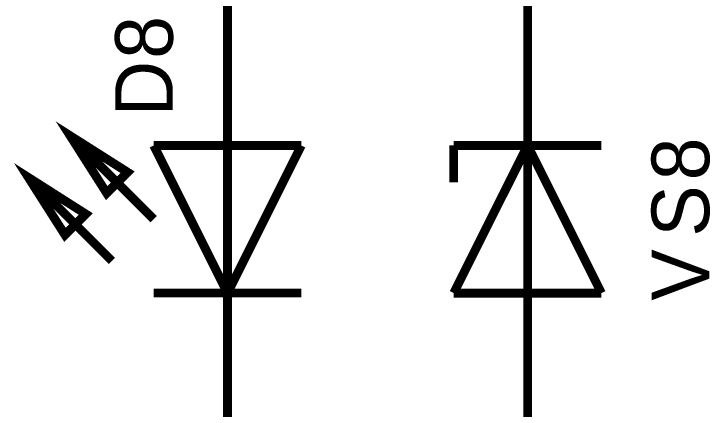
# Model space of a CAD drawing. Header units: millimetres. Extents: x 0 to 20.9, y 0 to 9.5.
# Drawn here: x 2.715 to 3.643, y 6.45 to 6.977 of the extents above; entities that cross this region are included whole.
import ezdxf

# ---------------------------------------------------------------- set-up
doc = ezdxf.new("R2010")
doc.units = ezdxf.units.MM
doc.header["$MEASUREMENT"] = 0
doc.layers.add('Sheet', color=255, linetype='Continuous')

msp = doc.modelspace()

# ---------------------------------------------------------------- linework, layer by layer
at = {"layer": 'Sheet', "const_width": 0.0118}
for points in [[(3.4001, 6.89997), (3.4001, 7.00627), (3.00006, 7.00627), (3.00006, 6.89997)], [(3.00006, 6.8015), (3.00006, 6.89997)], [(3.4001, 6.8015), (3.4001, 6.89997)], [(2.9017, 6.70313), (2.79028, 6.81445)], [(2.83904, 6.7379), (2.79028, 6.81445)], [(2.86692, 6.76578), (2.79028, 6.81445)], [(2.9017, 6.8015), (3.09853, 6.8015)], [(2.9017, 6.8015), (3.00006, 6.60466)], [(3.09853, 6.8015), (3.00006, 6.60466)], [(3.00006, 6.60466), (3.00006, 6.8015)], [(3.49857, 6.8015), (3.30163, 6.8015)], [(3.30163, 6.60466), (3.4001, 6.8015)], [(3.30163, 6.8015), (3.30163, 6.75231)], [(3.4001, 6.60466), (3.4001, 6.8015)], [(3.40021, 6.8015), (3.49857, 6.60456)], [(2.84604, 6.64747), (2.73462, 6.75879)], [(2.81116, 6.71002), (2.73462, 6.75879)], [(2.78338, 6.68225), (2.73462, 6.75879)], [(2.9017, 6.60466), (3.09853, 6.60466)], [(3.00006, 6.60466), (3.00006, 6.50629)], [(3.49857, 6.60456), (3.30163, 6.60456)], [(3.4001, 6.60466), (3.4001, 6.50629)], [(3.4001, 6.50629), (3.4001, 6.39999), (3.00006, 6.39999)], [(3.00006, 6.50629), (3.00006, 6.39999), (3.00006, 6.29995)]]:
    msp.add_lwpolyline(points, dxfattribs=at)
at = {"layer": 'Sheet'}
for points, const_width in [([(2.79028, 6.81445), (2.83904, 6.7379), (2.86682, 6.76578), (2.79028, 6.81445)], 0.0118), ([(2.79028, 6.81445), (2.83904, 6.7379), (2.86682, 6.76578), (2.79028, 6.81445)], 0.0039), ([(2.73462, 6.75879), (2.78338, 6.68225), (2.81116, 6.71002), (2.73462, 6.75879)], 0.0118), ([(2.73462, 6.75879), (2.78338, 6.68225), (2.81116, 6.71002), (2.73462, 6.75879)], 0.0039)]:
    msp.add_lwpolyline(points, close=True, dxfattribs=dict(at, const_width=const_width))

# ---------------------------------------------------------------- texts
for s, p in [('8', (2.92717, 6.91699)), ('D', (2.92717, 6.84013)), ('8', (3.64226, 6.75492)), ('S', (3.64226, 6.67974)), ('V', (3.64226, 6.59453))]:
    msp.add_text(s, height=0.07686, rotation=90, dxfattribs=at).set_placement(p)

doc.saveas('drawing.dxf')
